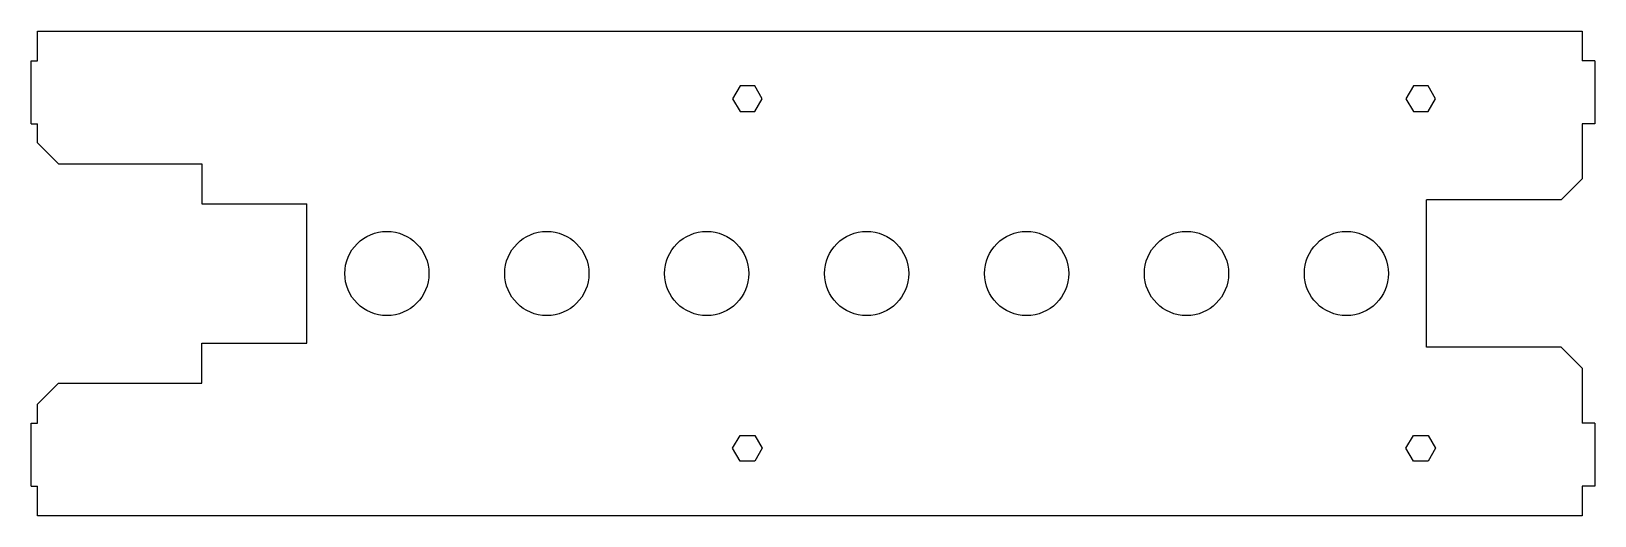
# Model space of a CAD drawing. Header units: millimetres. Extents: x 0 to 372, y 0 to 115.
import ezdxf

# ---------------------------------------------------------------- set-up
doc = ezdxf.new("R2010")
doc.units = ezdxf.units.MM

msp = doc.modelspace()

# ---------------------------------------------------------------- linework, layer by layer
at = {"color": 7, "linetype": 'Continuous', "lineweight": 25}
for p, q in [((1.5, 108), (1.5, 115)), ((1.5, 115), (368.5, 115)), ((368.5, 115), (368.5, 108)), ((0, 93), (0, 108)), ((0, 108), (1.5, 108)), ((371.5, 108), (368.5, 108)), ((371.5, 108), (371.5, 93)), ((168.41, 102.05), (166.65, 99)), ((171.93, 102.05), (168.41, 102.05)), ((173.69, 99), (171.93, 102.05)), ((328.41, 102.05), (326.65, 99)), ((331.93, 102.05), (328.41, 102.05)), ((333.69, 99), (331.93, 102.05)), ((166.65, 99), (168.41, 95.95)), ((171.93, 95.95), (173.69, 99)), ((326.65, 99), (328.41, 95.95)), ((331.93, 95.95), (333.69, 99)), ((0, 93), (1.5, 93)), ((1.5, 88.5), (1.5, 93)), ((168.41, 95.95), (171.93, 95.95)), ((328.41, 95.95), (331.93, 95.95)), ((371.5, 93), (368.5, 93)), ((368.5, 93), (368.5, 80)), ((1.5, 88.5), (6.5, 83.5)), ((6.5, 83.5), (40.5, 83.5)), ((40.5, 83.5), (40.5, 74)), ((363.5, 75), (368.5, 80)), ((363.5, 75), (331.5, 75)), ((331.5, 40), (331.5, 75)), ((40.5, 74), (65.5, 74)), ((65.5, 41), (65.5, 74)), ((40.5, 31.5), (40.5, 41)), ((40.5, 41), (65.5, 41)), ((363.5, 40), (331.5, 40)), ((368.5, 35), (363.5, 40)), ((368.5, 35), (368.5, 22)), ((6.5, 31.5), (1.5, 26.5)), ((6.5, 31.5), (40.5, 31.5)), ((1.5, 22), (1.5, 26.5)), ((0, 7), (0, 22)), ((0, 22), (1.5, 22)), ((166.65, 16), (168.41, 19.05)), ((168.41, 19.05), (171.93, 19.05)), ((171.93, 19.05), (173.69, 16)), ((326.65, 16), (328.41, 19.05)), ((328.41, 19.05), (331.93, 19.05)), ((331.93, 19.05), (333.69, 16)), ((371.5, 22), (368.5, 22)), ((371.5, 22), (371.5, 7)), ((168.41, 12.95), (166.65, 16)), ((173.69, 16), (171.93, 12.95)), ((328.41, 12.95), (326.65, 16)), ((333.69, 16), (331.93, 12.95)), ((171.93, 12.95), (168.41, 12.95)), ((331.93, 12.95), (328.41, 12.95)), ((0, 7), (1.5, 7)), ((1.5, 0), (1.5, 7)), ((371.5, 7), (368.5, 7)), ((368.5, 7), (368.5, 0)), ((368.5, 0), (1.5, 0))]:
    msp.add_line(p, q, dxfattribs=at)
for centre in [(84.5, 57.5), (122.5, 57.5), (160.5, 57.5), (198.5, 57.5), (236.5, 57.5), (274.5, 57.5), (312.5, 57.5)]:
    msp.add_circle(centre, 10, dxfattribs=at)

doc.saveas('drawing.dxf')
